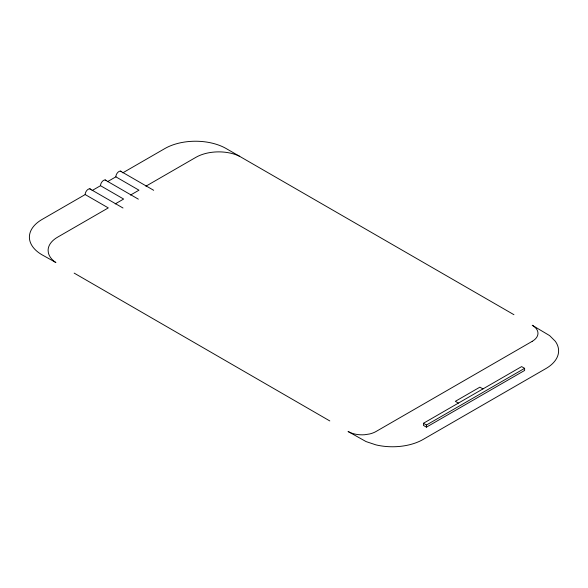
<?xml version="1.0" encoding="UTF-8"?>
<svg xmlns="http://www.w3.org/2000/svg" width="588" height="588" viewBox="0 0 588 588"><rect width="100%" height="100%" fill="white"/><g stroke="black" fill="none" stroke-linecap="round" stroke-linejoin="round"><path stroke-width="0.88" d="M85.179 194.562L42.108 219.427A43.387 25.049 0 0 0 42.108 254.854L55.904 262.542L54.816 261.822A32.458 18.742 0 0 1 48.385 252.862L48.106 250.414A32.458 18.742 0 0 1 57.609 237.162L108.295 207.902L85.179 194.562A4.337 2.506 -60 0 1 87.458 189.821A4.337 2.506 -60 0 1 90.905 189.483M92.081 190.571L100.519 185.698A4.337 2.506 -60 0 1 102.797 180.964A4.337 2.506 -60 0 1 106.244 180.626M107.428 181.714L115.865 176.841A4.337 2.506 -60 0 1 118.137 172.108A4.337 2.506 -60 0 1 121.591 171.769M122.789 172.843L164.831 148.573A43.387 25.049 0 0 1 226.196 148.573L513.941 314.698M115.197 203.918L123.634 199.045L100.519 185.698M130.543 195.062L138.974 190.189L115.865 176.841M145.898 186.198L195.863 157.349A32.362 18.684 0 0 1 238.449 155.732L239.698 156.364M423.433 423.286L521.615 366.603L524.614 368.338L524.614 370.462L426.44 427.145L423.433 425.411L423.433 423.286L426.44 425.021L524.614 368.338M120.466 171.123L153.681 190.299M482.954 388.925L479.889 387.154L455.347 401.325L458.412 403.096M105.127 179.979L138.342 199.156M89.78 188.836L123.002 208.012M74.162 273.104L329.802 420.935M426.44 425.021L426.44 427.145M532.213 341.334L376.055 431.489A19.794 11.429 0 0 1 369.631 433.966L364.641 434.738A19.794 11.429 0 0 1 348.059 431.489L366.074 441.588L375.879 444.859A43.387 25.049 0 0 0 423.169 439.427L545.892 368.573A43.387 25.049 0 0 0 555.3 341.275L549.633 335.608L532.213 325.252A19.698 11.378 0 0 1 532.213 341.334"/></g></svg>
